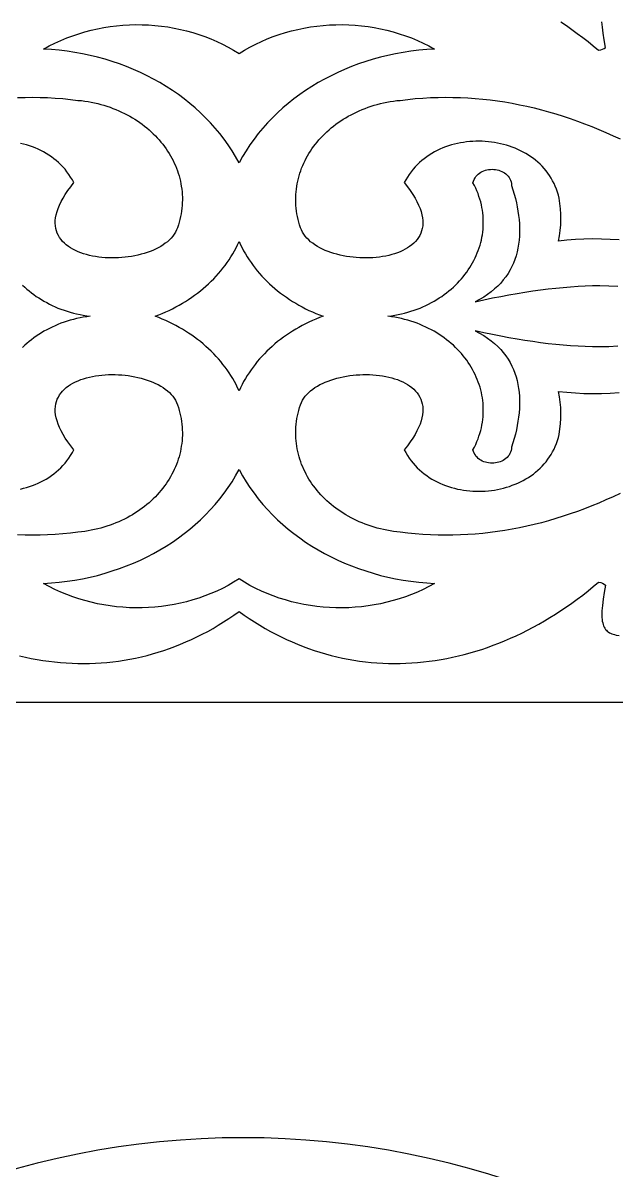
# Model space of a CAD drawing. Extents: x -335 to 335, y -262 to 262.
# Drawn here: x -22.8 to 38.6, y 84.1 to 202.9 of the extents above; entities that cross this region are included whole.
import ezdxf

# ---------------------------------------------------------------- set-up
doc = ezdxf.new("R2010")
doc.units = 0
doc.layers.add('LAYER_1', color=18, linetype='CONTINUOUS')

msp = doc.modelspace()

# ---------------------------------------------------------------- linework, layer by layer
at = {"layer": 'LAYER_1'}
for points in [[(-0.39, 188.38), (-0.75, 189.02), (-1.12, 189.64), (-1.52, 190.24), (-1.95, 190.83), (-2.39, 191.41), (-2.86, 191.97), (-3.34, 192.51), (-3.85, 193.04), (-4.38, 193.56), (-4.93, 194.06), (-5.49, 194.54), (-6.07, 195), (-6.67, 195.45), (-7.29, 195.87), (-7.93, 196.29), (-8.58, 196.68), (-9.24, 197.05), (-9.92, 197.4), (-10.61, 197.74), (-11.32, 198.05), (-12.04, 198.35), (-12.77, 198.62), (-13.52, 198.87), (-14.27, 199.11), (-15.04, 199.32), (-15.82, 199.5), (-16.6, 199.67), (-17.39, 199.81), (-18.2, 199.93), (-19.01, 200.03), (-19.82, 200.1), (-20.65, 200.15), (-20.06, 200.48), (-19.47, 200.78), (-18.86, 201.05), (-18.24, 201.31), (-17.62, 201.54), (-16.99, 201.75), (-16.35, 201.94), (-15.71, 202.11), (-15.06, 202.26), (-14.4, 202.39), (-13.74, 202.49), (-13.08, 202.57), (-12.42, 202.63), (-11.75, 202.67), (-11.09, 202.69), (-10.42, 202.68), (-9.76, 202.65), (-9.1, 202.61), (-8.43, 202.54), (-7.78, 202.45), (-7.12, 202.33), (-6.47, 202.2), (-5.83, 202.05), (-5.19, 201.87), (-4.56, 201.67), (-3.93, 201.45), (-3.32, 201.21), (-2.71, 200.95), (-2.12, 200.67), (-1.53, 200.36), (-0.96, 200.04), (-0.39, 199.69), (0.17, 200.04), (0.74, 200.36), (1.33, 200.67), (1.93, 200.95), (2.53, 201.21), (3.15, 201.45), (3.77, 201.67), (4.4, 201.87), (5.04, 202.05), (5.68, 202.2), (6.33, 202.33), (6.99, 202.45), (7.65, 202.54), (8.31, 202.61), (8.97, 202.65), (9.64, 202.68), (10.3, 202.69), (10.97, 202.67), (11.63, 202.63), (12.3, 202.57), (12.96, 202.49), (13.61, 202.39), (14.27, 202.26), (14.92, 202.11), (15.56, 201.94), (16.2, 201.75), (16.83, 201.54), (17.46, 201.31), (18.07, 201.05), (18.68, 200.78), (19.27, 200.48), (19.86, 200.15), (19.04, 200.1), (18.22, 200.03), (17.41, 199.93), (16.61, 199.81), (15.81, 199.67), (15.03, 199.5), (14.25, 199.32), (13.49, 199.11), (12.73, 198.87), (11.99, 198.62), (11.25, 198.35), (10.53, 198.05), (9.83, 197.74), (9.13, 197.4), (8.45, 197.05), (7.79, 196.68), (7.14, 196.29), (6.5, 195.87), (5.89, 195.45), (5.29, 195), (4.7, 194.54), (4.14, 194.06), (3.59, 193.56), (3.06, 193.04), (2.56, 192.51), (2.07, 191.97), (1.6, 191.41), (1.16, 190.83), (0.74, 190.24), (0.34, 189.64), (-0.04, 189.02)], [(-0.39, 164.77), (-0.54, 165.1), (-0.7, 165.42), (-0.87, 165.73), (-1.05, 166.04), (-1.24, 166.35), (-1.43, 166.65), (-1.63, 166.95), (-1.84, 167.24), (-2.06, 167.52), (-2.29, 167.81), (-2.53, 168.08), (-2.77, 168.35), (-3.02, 168.62), (-3.28, 168.88), (-3.55, 169.14), (-3.82, 169.38), (-4.1, 169.63), (-4.39, 169.87), (-4.68, 170.1), (-4.99, 170.32), (-5.29, 170.54), (-5.61, 170.75), (-5.93, 170.96), (-6.26, 171.16), (-6.59, 171.35), (-6.93, 171.54), (-7.28, 171.72), (-7.63, 171.89), (-7.98, 172.05), (-8.35, 172.21), (-8.71, 172.36), (-9.09, 172.5), (-8.71, 172.64), (-8.35, 172.79), (-7.98, 172.95), (-7.63, 173.11), (-7.28, 173.28), (-6.93, 173.46), (-6.59, 173.65), (-6.26, 173.84), (-5.93, 174.04), (-5.61, 174.25), (-5.29, 174.46), (-4.99, 174.68), (-4.68, 174.9), (-4.39, 175.13), (-4.1, 175.37), (-3.82, 175.62), (-3.55, 175.86), (-3.28, 176.12), (-3.02, 176.38), (-2.77, 176.65), (-2.53, 176.92), (-2.29, 177.19), (-2.06, 177.48), (-1.84, 177.76), (-1.63, 178.05), (-1.43, 178.35), (-1.24, 178.65), (-1.05, 178.96), (-0.87, 179.27), (-0.7, 179.58), (-0.54, 179.9), (-0.39, 180.23), (-0.24, 179.9), (-0.08, 179.58), (0.08, 179.27), (0.26, 178.96), (0.45, 178.65), (0.64, 178.35), (0.85, 178.05), (1.06, 177.76), (1.28, 177.48), (1.5, 177.19), (1.74, 176.92), (1.98, 176.65), (2.24, 176.38), (2.49, 176.12), (2.76, 175.86), (3.03, 175.62), (3.31, 175.37), (3.6, 175.13), (3.9, 174.9), (4.2, 174.68), (4.51, 174.46), (4.82, 174.25), (5.14, 174.04), (5.47, 173.84), (5.8, 173.65), (6.14, 173.46), (6.49, 173.28), (6.84, 173.11), (7.2, 172.95), (7.56, 172.79), (7.93, 172.64), (8.3, 172.5), (7.93, 172.36), (7.56, 172.21), (7.2, 172.05), (6.84, 171.89), (6.49, 171.72), (6.14, 171.54), (5.8, 171.35), (5.47, 171.16), (5.14, 170.96), (4.82, 170.75), (4.51, 170.54), (4.2, 170.32), (3.9, 170.1), (3.6, 169.87), (3.31, 169.63), (3.03, 169.38), (2.76, 169.14), (2.49, 168.88), (2.24, 168.62), (1.98, 168.35), (1.74, 168.08), (1.5, 167.81), (1.28, 167.52), (1.06, 167.24), (0.85, 166.95), (0.64, 166.65), (0.45, 166.35), (0.26, 166.04), (0.08, 165.73), (-0.08, 165.42), (-0.24, 165.1)], [(-0.39, 145.31), (-0.96, 144.96), (-1.53, 144.64), (-2.12, 144.33), (-2.71, 144.05), (-3.32, 143.79), (-3.93, 143.55), (-4.56, 143.33), (-5.19, 143.13), (-5.83, 142.95), (-6.47, 142.8), (-7.12, 142.67), (-7.78, 142.55), (-8.43, 142.46), (-9.1, 142.39), (-9.76, 142.35), (-10.42, 142.32), (-11.09, 142.31), (-11.75, 142.33), (-12.42, 142.37), (-13.08, 142.43), (-13.74, 142.51), (-14.4, 142.61), (-15.06, 142.74), (-15.71, 142.89), (-16.35, 143.06), (-16.99, 143.25), (-17.62, 143.46), (-18.24, 143.69), (-18.86, 143.95), (-19.47, 144.22), (-20.06, 144.52), (-20.65, 144.85), (-19.82, 144.9), (-19.01, 144.97), (-18.2, 145.07), (-17.39, 145.19), (-16.6, 145.33), (-15.82, 145.5), (-15.04, 145.68), (-14.27, 145.89), (-13.52, 146.13), (-12.77, 146.38), (-12.04, 146.65), (-11.32, 146.95), (-10.61, 147.26), (-9.92, 147.6), (-9.24, 147.95), (-8.58, 148.32), (-7.93, 148.71), (-7.29, 149.13), (-6.67, 149.55), (-6.07, 150), (-5.49, 150.46), (-4.93, 150.94), (-4.38, 151.44), (-3.85, 151.96), (-3.34, 152.49), (-2.86, 153.03), (-2.39, 153.59), (-1.95, 154.17), (-1.52, 154.76), (-1.12, 155.36), (-0.75, 155.98), (-0.39, 156.62), (-0.04, 155.98), (0.34, 155.36), (0.74, 154.76), (1.16, 154.17), (1.6, 153.59), (2.07, 153.03), (2.56, 152.49), (3.06, 151.96), (3.59, 151.44), (4.14, 150.94), (4.7, 150.46), (5.29, 150), (5.89, 149.55), (6.5, 149.13), (7.14, 148.71), (7.79, 148.32), (8.45, 147.95), (9.13, 147.6), (9.83, 147.26), (10.53, 146.95), (11.25, 146.65), (11.99, 146.38), (12.73, 146.13), (13.49, 145.89), (14.25, 145.68), (15.03, 145.5), (15.81, 145.33), (16.61, 145.19), (17.41, 145.07), (18.22, 144.97), (19.04, 144.9), (19.86, 144.85), (19.27, 144.52), (18.68, 144.22), (18.07, 143.95), (17.46, 143.69), (16.83, 143.46), (16.2, 143.25), (15.56, 143.06), (14.92, 142.89), (14.27, 142.74), (13.61, 142.61), (12.96, 142.51), (12.3, 142.43), (11.63, 142.37), (10.97, 142.33), (10.3, 142.31), (9.64, 142.32), (8.97, 142.35), (8.31, 142.39), (7.65, 142.46), (6.99, 142.55), (6.33, 142.67), (5.68, 142.8), (5.04, 142.95), (4.4, 143.13), (3.77, 143.33), (3.15, 143.55), (2.53, 143.79), (1.93, 144.05), (1.33, 144.33), (0.74, 144.64), (0.17, 144.96)], [(-205, 132.5), (-205, -132.5), (205, -132.5), (205, 17.66), (87.14, 132.5)]]:
    msp.add_lwpolyline(points, close=True, dxfattribs=at)
for points in [[(32.94, 202.97), (33.5, 202.59), (34.07, 202.19), (34.63, 201.78), (35.19, 201.36), (35.74, 200.93), (36.29, 200.49), (36.84, 200.03), (37.06, 200.07), (37.25, 200.14), (37.42, 200.22), (37.56, 200.32), (37.42, 201.1), (37.3, 201.8), (37.23, 202.43), (37.18, 202.98)], [(-23.32, 195.14), (-22.55, 195.16), (-21.77, 195.17), (-20.99, 195.16), (-20.21, 195.13), (-19.43, 195.09), (-18.65, 195.03), (-17.86, 194.95), (-17.07, 194.85), (-16.72, 194.82), (-16.37, 194.77), (-16.03, 194.72), (-15.69, 194.66), (-15.36, 194.59), (-15.03, 194.51), (-14.7, 194.43), (-14.38, 194.34), (-14.07, 194.24), (-13.75, 194.13), (-13.45, 194.02), (-13.15, 193.9), (-12.85, 193.78), (-12.56, 193.64), (-12.27, 193.5), (-11.99, 193.36), (-11.71, 193.21), (-11.44, 193.05), (-11.18, 192.89), (-10.92, 192.72), (-10.66, 192.55), (-10.42, 192.37), (-10.18, 192.18), (-9.94, 191.99), (-9.71, 191.8), (-9.49, 191.6), (-9.27, 191.39), (-9.06, 191.18), (-8.86, 190.97), (-8.67, 190.75), (-8.48, 190.53), (-8.3, 190.3), (-8.12, 190.07), (-7.95, 189.84), (-7.79, 189.6), (-7.64, 189.36), (-7.49, 189.11), (-7.35, 188.86), (-7.22, 188.61), (-7.1, 188.36), (-6.99, 188.1), (-6.88, 187.84), (-6.78, 187.57), (-6.69, 187.31), (-6.61, 187.04), (-6.54, 186.77), (-6.47, 186.5), (-6.41, 186.22), (-6.37, 185.95), (-6.33, 185.67), (-6.3, 185.39), (-6.28, 185.11), (-6.26, 184.82), (-6.26, 184.54), (-6.27, 184.25), (-6.28, 183.97), (-6.31, 183.68), (-6.34, 183.39), (-6.39, 183.1), (-6.44, 182.81), (-6.51, 182.53), (-6.58, 182.24), (-6.67, 181.95), (-6.77, 181.66), (-6.86, 181.43), (-6.97, 181.2), (-7.1, 180.99), (-7.25, 180.78), (-7.42, 180.59), (-7.61, 180.4), (-7.81, 180.22), (-8.03, 180.05), (-8.26, 179.88), (-8.5, 179.73), (-8.76, 179.58), (-9.03, 179.45), (-9.31, 179.32), (-9.61, 179.21), (-9.91, 179.1), (-10.22, 179), (-10.53, 178.91), (-10.86, 178.83), (-11.18, 178.76), (-11.52, 178.7), (-11.86, 178.65), (-12.2, 178.61), (-12.54, 178.57), (-12.88, 178.55), (-13.23, 178.54), (-13.57, 178.54), (-13.91, 178.54), (-14.25, 178.56), (-14.59, 178.59), (-14.92, 178.62), (-15.25, 178.67), (-15.57, 178.73), (-15.89, 178.8), (-16.2, 178.88), (-16.49, 178.97), (-16.78, 179.06), (-17.06, 179.17), (-17.33, 179.29), (-17.59, 179.43), (-17.83, 179.57), (-18.06, 179.72), (-18.28, 179.88), (-18.48, 180.06), (-18.66, 180.24), (-18.82, 180.44), (-18.97, 180.64), (-19.1, 180.86), (-19.21, 181.09), (-19.29, 181.33), (-19.36, 181.58), (-19.4, 181.85), (-19.42, 182.12), (-19.42, 182.41), (-19.39, 182.7), (-19.33, 183.01), (-19.24, 183.33), (-19.13, 183.67), (-18.99, 184.01), (-18.82, 184.37), (-18.62, 184.74), (-18.39, 185.11), (-18.12, 185.51), (-17.82, 185.91), (-17.49, 186.33), (-17.65, 186.62), (-17.83, 186.91), (-18.01, 187.19), (-18.21, 187.45), (-18.41, 187.71), (-18.63, 187.95), (-18.85, 188.18), (-19.08, 188.4), (-19.32, 188.61), (-19.57, 188.81), (-19.82, 189), (-20.09, 189.18), (-20.36, 189.35), (-20.63, 189.51), (-20.91, 189.65), (-21.2, 189.79), (-21.49, 189.92), (-21.79, 190.03), (-22.09, 190.14), (-22.39, 190.23), (-22.7, 190.31), (-23.01, 190.39)], [(38.97, 180.41), (38.05, 180.46), (37.13, 180.49), (36.22, 180.5), (35.32, 180.48), (34.44, 180.44), (33.56, 180.37), (32.7, 180.28), (32.8, 180.83), (32.87, 181.39), (32.91, 181.95), (32.93, 182.5), (32.92, 183.06), (32.89, 183.62), (32.83, 184.17), (32.74, 184.73), (32.67, 185.05), (32.57, 185.36), (32.47, 185.67), (32.35, 185.97), (32.22, 186.25), (32.08, 186.53), (31.93, 186.8), (31.76, 187.06), (31.58, 187.31), (31.4, 187.56), (31.2, 187.79), (30.99, 188.02), (30.78, 188.23), (30.55, 188.44), (30.32, 188.64), (30.08, 188.83), (29.83, 189.01), (29.57, 189.18), (29.3, 189.34), (29.03, 189.49), (28.76, 189.63), (28.47, 189.77), (28.19, 189.89), (27.89, 190), (27.6, 190.11), (27.29, 190.2), (26.99, 190.29), (26.68, 190.36), (26.37, 190.43), (26.05, 190.49), (25.74, 190.53), (25.42, 190.57), (25.1, 190.6), (24.78, 190.61), (24.46, 190.62), (24.13, 190.62), (23.81, 190.6), (23.49, 190.58), (23.17, 190.55), (22.86, 190.5), (22.54, 190.45), (22.23, 190.39), (21.91, 190.31), (21.61, 190.23), (21.3, 190.14), (21, 190.03), (20.7, 189.92), (20.41, 189.79), (20.13, 189.65), (19.84, 189.51), (19.57, 189.35), (19.3, 189.18), (19.04, 189), (18.78, 188.81), (18.53, 188.61), (18.29, 188.4), (18.06, 188.18), (17.84, 187.95), (17.62, 187.71), (17.42, 187.45), (17.22, 187.19), (17.04, 186.91), (16.87, 186.62), (16.7, 186.33), (17.04, 185.91), (17.33, 185.51), (17.6, 185.11), (17.83, 184.74), (18.03, 184.37), (18.2, 184.01), (18.35, 183.67), (18.46, 183.33), (18.54, 183.01), (18.6, 182.7), (18.63, 182.41), (18.63, 182.12), (18.62, 181.85), (18.57, 181.58), (18.51, 181.33), (18.42, 181.09), (18.31, 180.86), (18.18, 180.64), (18.04, 180.44), (17.87, 180.24), (17.69, 180.06), (17.49, 179.88), (17.27, 179.72), (17.04, 179.57), (16.8, 179.43), (16.55, 179.29), (16.28, 179.17), (16, 179.06), (15.71, 178.97), (15.41, 178.88), (15.1, 178.8), (14.79, 178.73), (14.46, 178.67), (14.14, 178.62), (13.8, 178.59), (13.47, 178.56), (13.13, 178.54), (12.78, 178.54), (12.44, 178.54), (12.1, 178.55), (11.75, 178.57), (11.41, 178.61), (11.07, 178.65), (10.73, 178.7), (10.4, 178.76), (10.07, 178.83), (9.74, 178.91), (9.43, 179), (9.12, 179.1), (8.82, 179.21), (8.53, 179.32), (8.25, 179.45), (7.97, 179.58), (7.72, 179.73), (7.47, 179.88), (7.24, 180.05), (7.02, 180.22), (6.82, 180.4), (6.63, 180.59), (6.46, 180.78), (6.31, 180.99), (6.18, 181.2), (6.07, 181.43), (5.98, 181.66), (5.88, 181.95), (5.8, 182.24), (5.72, 182.53), (5.66, 182.81), (5.6, 183.1), (5.56, 183.39), (5.52, 183.68), (5.5, 183.97), (5.48, 184.25), (5.47, 184.54), (5.48, 184.82), (5.49, 185.11), (5.51, 185.39), (5.54, 185.67), (5.58, 185.95), (5.63, 186.22), (5.68, 186.5), (5.75, 186.77), (5.82, 187.04), (5.9, 187.31), (5.99, 187.57), (6.09, 187.84), (6.2, 188.1), (6.31, 188.36), (6.44, 188.61), (6.57, 188.86), (6.71, 189.11), (6.85, 189.36), (7, 189.6), (7.16, 189.84), (7.33, 190.07), (7.51, 190.3), (7.69, 190.53), (7.88, 190.75), (8.07, 190.97), (8.28, 191.18), (8.49, 191.39), (8.7, 191.6), (8.93, 191.8), (9.15, 191.99), (9.39, 192.18), (9.63, 192.37), (9.88, 192.55), (10.13, 192.72), (10.39, 192.89), (10.65, 193.05), (10.92, 193.21), (11.2, 193.36), (11.48, 193.5), (11.77, 193.64), (12.06, 193.78), (12.36, 193.9), (12.66, 194.02), (12.97, 194.13), (13.28, 194.24), (13.59, 194.34), (13.92, 194.43), (14.24, 194.51), (14.57, 194.59), (14.91, 194.66), (15.24, 194.72), (15.59, 194.77), (15.93, 194.82), (16.28, 194.85), (17.07, 194.95), (17.86, 195.03), (18.64, 195.09), (19.43, 195.13), (20.21, 195.16), (20.98, 195.17), (21.76, 195.16), (22.53, 195.14), (23.31, 195.1), (24.07, 195.05), (24.84, 194.98), (25.61, 194.9), (26.37, 194.79), (27.13, 194.68), (27.89, 194.55), (28.65, 194.4), (29.4, 194.24), (30.16, 194.06), (30.91, 193.87), (31.66, 193.67), (32.41, 193.45), (33.16, 193.21), (33.9, 192.97), (34.64, 192.71), (35.39, 192.43), (36.13, 192.14), (36.87, 191.84), (37.6, 191.52), (38.34, 191.19), (39.07, 190.85)], [(38.84, 169.4), (37.9, 169.35), (36.97, 169.32), (36.22, 169.33), (35.46, 169.36), (34.71, 169.4), (33.94, 169.44), (33.18, 169.51), (32.4, 169.58), (31.62, 169.66), (30.83, 169.76), (30.03, 169.87), (29.21, 170), (28.39, 170.13), (27.55, 170.28), (26.71, 170.44), (25.84, 170.61), (24.96, 170.8), (24.07, 171), (24.52, 170.76), (24.95, 170.51), (25.35, 170.24), (25.72, 169.96), (26.07, 169.67), (26.4, 169.37), (26.7, 169.06), (26.97, 168.74), (27.23, 168.41), (27.46, 168.06), (27.67, 167.71), (27.86, 167.35), (28.02, 166.99), (28.17, 166.61), (28.29, 166.23), (28.4, 165.84), (28.49, 165.44), (28.55, 165.03), (28.6, 164.63), (28.64, 164.21), (28.65, 163.79), (28.65, 163.37), (28.63, 162.94), (28.6, 162.5), (28.55, 162.07), (28.49, 161.63), (28.41, 161.19), (28.32, 160.75), (28.22, 160.3), (28.1, 159.85), (27.97, 159.41), (27.83, 158.96), (27.82, 158.77), (27.78, 158.6), (27.73, 158.43), (27.66, 158.28), (27.58, 158.13), (27.48, 158), (27.37, 157.88), (27.24, 157.77), (27.11, 157.67), (26.97, 157.58), (26.82, 157.51), (26.66, 157.44), (26.49, 157.39), (26.33, 157.35), (26.15, 157.32), (25.98, 157.3), (25.8, 157.29), (25.63, 157.3), (25.45, 157.32), (25.28, 157.35), (25.11, 157.39), (24.95, 157.44), (24.79, 157.51), (24.64, 157.59), (24.5, 157.68), (24.37, 157.79), (24.25, 157.9), (24.14, 158.03), (24.04, 158.18), (23.95, 158.33), (23.89, 158.5), (23.83, 158.68), (23.98, 158.96), (24.11, 159.24), (24.24, 159.53), (24.35, 159.81), (24.45, 160.09), (24.54, 160.38), (24.63, 160.66), (24.7, 160.95), (24.76, 161.23), (24.81, 161.52), (24.84, 161.8), (24.87, 162.09), (24.89, 162.37), (24.9, 162.65), (24.9, 162.94), (24.89, 163.22), (24.87, 163.5), (24.84, 163.78), (24.81, 164.06), (24.76, 164.33), (24.7, 164.61), (24.64, 164.88), (24.56, 165.15), (24.48, 165.42), (24.38, 165.69), (24.28, 165.95), (24.17, 166.21), (24.06, 166.47), (23.93, 166.72), (23.79, 166.98), (23.65, 167.22), (23.5, 167.47), (23.34, 167.71), (23.18, 167.95), (23, 168.18), (22.82, 168.41), (22.63, 168.63), (22.43, 168.85), (22.23, 169.07), (22.02, 169.28), (21.8, 169.49), (21.57, 169.69), (21.34, 169.88), (21.1, 170.07), (20.85, 170.26), (20.6, 170.44), (20.34, 170.61), (20.07, 170.78), (19.8, 170.94), (19.52, 171.09), (19.24, 171.24), (18.95, 171.38), (18.65, 171.52), (18.35, 171.65), (18.04, 171.77), (17.73, 171.88), (17.41, 171.98), (17.08, 172.08), (16.75, 172.17), (16.42, 172.25), (16.08, 172.33), (15.73, 172.39), (15.38, 172.45), (15.03, 172.5), (15.38, 172.55), (15.73, 172.61), (16.08, 172.67), (16.42, 172.75), (16.75, 172.83), (17.08, 172.92), (17.41, 173.02), (17.73, 173.12), (18.04, 173.23), (18.35, 173.35), (18.65, 173.48), (18.95, 173.62), (19.24, 173.76), (19.52, 173.91), (19.8, 174.06), (20.07, 174.22), (20.34, 174.39), (20.6, 174.56), (20.85, 174.74), (21.1, 174.93), (21.34, 175.12), (21.57, 175.31), (21.8, 175.51), (22.02, 175.72), (22.23, 175.93), (22.43, 176.15), (22.63, 176.37), (22.82, 176.59), (23, 176.82), (23.18, 177.05), (23.34, 177.29), (23.5, 177.53), (23.65, 177.78), (23.79, 178.02), (23.93, 178.28), (24.06, 178.53), (24.17, 178.79), (24.28, 179.05), (24.38, 179.31), (24.48, 179.58), (24.56, 179.85), (24.64, 180.12), (24.7, 180.39), (24.76, 180.67), (24.81, 180.94), (24.84, 181.22), (24.87, 181.5), (24.89, 181.78), (24.9, 182.06), (24.9, 182.35), (24.89, 182.63), (24.87, 182.91), (24.84, 183.2), (24.81, 183.48), (24.76, 183.77), (24.7, 184.05), (24.63, 184.34), (24.54, 184.62), (24.45, 184.91), (24.35, 185.19), (24.24, 185.47), (24.11, 185.76), (23.98, 186.04), (23.83, 186.32), (23.89, 186.5), (23.95, 186.67), (24.04, 186.82), (24.14, 186.97), (24.25, 187.1), (24.37, 187.21), (24.5, 187.32), (24.64, 187.41), (24.79, 187.49), (24.95, 187.56), (25.11, 187.61), (25.28, 187.65), (25.45, 187.68), (25.63, 187.7), (25.8, 187.71), (25.98, 187.7), (26.15, 187.68), (26.33, 187.65), (26.49, 187.61), (26.66, 187.56), (26.82, 187.49), (26.97, 187.42), (27.11, 187.33), (27.24, 187.23), (27.37, 187.12), (27.48, 187), (27.58, 186.87), (27.66, 186.72), (27.73, 186.57), (27.78, 186.4), (27.82, 186.23), (27.83, 186.04), (27.97, 185.59), (28.1, 185.15), (28.22, 184.7), (28.32, 184.25), (28.41, 183.81), (28.49, 183.37), (28.55, 182.93), (28.6, 182.5), (28.63, 182.06), (28.65, 181.63), (28.65, 181.21), (28.64, 180.79), (28.6, 180.37), (28.55, 179.97), (28.49, 179.56), (28.4, 179.16), (28.29, 178.77), (28.17, 178.39), (28.02, 178.01), (27.86, 177.65), (27.67, 177.29), (27.46, 176.94), (27.23, 176.59), (26.97, 176.26), (26.7, 175.94), (26.4, 175.63), (26.07, 175.33), (25.72, 175.04), (25.35, 174.76), (24.95, 174.49), (24.52, 174.24), (24.07, 174), (24.96, 174.2), (25.84, 174.39), (26.71, 174.56), (27.55, 174.72), (28.39, 174.87), (29.21, 175), (30.03, 175.13), (30.83, 175.24), (31.62, 175.34), (32.4, 175.42), (33.18, 175.49), (33.94, 175.56), (34.71, 175.6), (35.46, 175.64), (36.22, 175.67), (36.97, 175.68), (37.9, 175.65), (38.84, 175.6)], [(-22.8, 175.72), (-22.58, 175.51), (-22.36, 175.31), (-22.13, 175.12), (-21.89, 174.93), (-21.64, 174.74), (-21.39, 174.56), (-21.13, 174.39), (-20.86, 174.22), (-20.59, 174.06), (-20.31, 173.91), (-20.03, 173.76), (-19.74, 173.62), (-19.44, 173.48), (-19.14, 173.35), (-18.83, 173.23), (-18.51, 173.12), (-18.2, 173.02), (-17.87, 172.92), (-17.54, 172.83), (-17.21, 172.75), (-16.86, 172.67), (-16.52, 172.61), (-16.17, 172.55), (-15.81, 172.5), (-16.17, 172.45), (-16.52, 172.39), (-16.86, 172.33), (-17.21, 172.25), (-17.54, 172.17), (-17.87, 172.08), (-18.2, 171.98), (-18.51, 171.88), (-18.83, 171.77), (-19.14, 171.65), (-19.44, 171.52), (-19.74, 171.38), (-20.03, 171.24), (-20.31, 171.09), (-20.59, 170.94), (-20.86, 170.78), (-21.13, 170.61), (-21.39, 170.44), (-21.64, 170.26), (-21.89, 170.07), (-22.13, 169.88), (-22.36, 169.69), (-22.58, 169.49), (-22.8, 169.28)], [(-23.01, 154.61), (-22.7, 154.69), (-22.39, 154.77), (-22.09, 154.86), (-21.79, 154.97), (-21.49, 155.08), (-21.2, 155.21), (-20.91, 155.35), (-20.63, 155.49), (-20.36, 155.65), (-20.09, 155.82), (-19.82, 156), (-19.57, 156.19), (-19.32, 156.39), (-19.08, 156.6), (-18.85, 156.82), (-18.63, 157.05), (-18.41, 157.29), (-18.21, 157.55), (-18.01, 157.81), (-17.83, 158.09), (-17.65, 158.38), (-17.49, 158.67), (-17.82, 159.09), (-18.12, 159.49), (-18.39, 159.89), (-18.62, 160.26), (-18.82, 160.63), (-18.99, 160.99), (-19.13, 161.33), (-19.24, 161.67), (-19.33, 161.99), (-19.39, 162.3), (-19.42, 162.59), (-19.42, 162.88), (-19.4, 163.15), (-19.36, 163.42), (-19.29, 163.67), (-19.21, 163.91), (-19.1, 164.14), (-18.97, 164.36), (-18.82, 164.56), (-18.66, 164.76), (-18.48, 164.94), (-18.28, 165.12), (-18.06, 165.28), (-17.83, 165.43), (-17.59, 165.57), (-17.33, 165.71), (-17.06, 165.83), (-16.78, 165.94), (-16.49, 166.03), (-16.2, 166.12), (-15.89, 166.2), (-15.57, 166.27), (-15.25, 166.33), (-14.92, 166.38), (-14.59, 166.41), (-14.25, 166.44), (-13.91, 166.46), (-13.57, 166.46), (-13.23, 166.46), (-12.88, 166.45), (-12.54, 166.43), (-12.2, 166.39), (-11.86, 166.35), (-11.52, 166.3), (-11.18, 166.24), (-10.86, 166.17), (-10.53, 166.09), (-10.22, 166), (-9.91, 165.9), (-9.61, 165.79), (-9.31, 165.68), (-9.03, 165.55), (-8.76, 165.42), (-8.5, 165.27), (-8.26, 165.12), (-8.03, 164.95), (-7.81, 164.78), (-7.61, 164.6), (-7.42, 164.41), (-7.25, 164.22), (-7.1, 164.01), (-6.97, 163.8), (-6.86, 163.57), (-6.77, 163.34), (-6.67, 163.05), (-6.58, 162.76), (-6.51, 162.47), (-6.44, 162.19), (-6.39, 161.9), (-6.34, 161.61), (-6.31, 161.32), (-6.28, 161.03), (-6.27, 160.75), (-6.26, 160.46), (-6.26, 160.18), (-6.28, 159.89), (-6.3, 159.61), (-6.33, 159.33), (-6.37, 159.05), (-6.41, 158.78), (-6.47, 158.5), (-6.54, 158.23), (-6.61, 157.96), (-6.69, 157.69), (-6.78, 157.43), (-6.88, 157.16), (-6.99, 156.9), (-7.1, 156.64), (-7.22, 156.39), (-7.35, 156.14), (-7.49, 155.89), (-7.64, 155.64), (-7.79, 155.4), (-7.95, 155.16), (-8.12, 154.93), (-8.3, 154.7), (-8.48, 154.47), (-8.67, 154.25), (-8.86, 154.03), (-9.06, 153.82), (-9.27, 153.61), (-9.49, 153.4), (-9.71, 153.2), (-9.94, 153.01), (-10.18, 152.82), (-10.42, 152.63), (-10.66, 152.45), (-10.92, 152.28), (-11.18, 152.11), (-11.44, 151.95), (-11.71, 151.79), (-11.99, 151.64), (-12.27, 151.5), (-12.56, 151.36), (-12.85, 151.22), (-13.15, 151.1), (-13.45, 150.98), (-13.75, 150.87), (-14.07, 150.76), (-14.38, 150.66), (-14.7, 150.57), (-15.03, 150.49), (-15.36, 150.41), (-15.69, 150.34), (-16.03, 150.28), (-16.37, 150.23), (-16.72, 150.18), (-17.07, 150.15), (-17.86, 150.05), (-18.65, 149.97), (-19.43, 149.91), (-20.21, 149.87), (-20.99, 149.84), (-21.77, 149.83), (-22.55, 149.84), (-23.32, 149.86)], [(39.07, 154.15), (38.34, 153.81), (37.6, 153.48), (36.87, 153.16), (36.13, 152.86), (35.39, 152.57), (34.64, 152.29), (33.9, 152.03), (33.16, 151.79), (32.41, 151.55), (31.66, 151.33), (30.91, 151.13), (30.16, 150.94), (29.4, 150.76), (28.65, 150.6), (27.89, 150.45), (27.13, 150.32), (26.37, 150.21), (25.61, 150.1), (24.84, 150.02), (24.07, 149.95), (23.31, 149.9), (22.53, 149.86), (21.76, 149.84), (20.98, 149.83), (20.21, 149.84), (19.43, 149.87), (18.64, 149.91), (17.86, 149.97), (17.07, 150.05), (16.28, 150.15), (15.93, 150.18), (15.59, 150.23), (15.24, 150.28), (14.91, 150.34), (14.57, 150.41), (14.24, 150.49), (13.92, 150.57), (13.59, 150.66), (13.28, 150.76), (12.97, 150.87), (12.66, 150.98), (12.36, 151.1), (12.06, 151.22), (11.77, 151.36), (11.48, 151.5), (11.2, 151.64), (10.92, 151.79), (10.65, 151.95), (10.39, 152.11), (10.13, 152.28), (9.88, 152.45), (9.63, 152.63), (9.39, 152.82), (9.15, 153.01), (8.93, 153.2), (8.7, 153.4), (8.49, 153.61), (8.28, 153.82), (8.07, 154.03), (7.88, 154.25), (7.69, 154.47), (7.51, 154.7), (7.33, 154.93), (7.16, 155.16), (7, 155.4), (6.85, 155.64), (6.71, 155.89), (6.57, 156.14), (6.44, 156.39), (6.31, 156.64), (6.2, 156.9), (6.09, 157.16), (5.99, 157.43), (5.9, 157.69), (5.82, 157.96), (5.75, 158.23), (5.68, 158.5), (5.63, 158.78), (5.58, 159.05), (5.54, 159.33), (5.51, 159.61), (5.49, 159.89), (5.48, 160.18), (5.47, 160.46), (5.48, 160.75), (5.5, 161.03), (5.52, 161.32), (5.56, 161.61), (5.6, 161.9), (5.66, 162.19), (5.72, 162.47), (5.8, 162.76), (5.88, 163.05), (5.98, 163.34), (6.07, 163.57), (6.18, 163.8), (6.31, 164.01), (6.46, 164.22), (6.63, 164.41), (6.82, 164.6), (7.02, 164.78), (7.24, 164.95), (7.47, 165.12), (7.72, 165.27), (7.97, 165.42), (8.25, 165.55), (8.53, 165.68), (8.82, 165.79), (9.12, 165.9), (9.43, 166), (9.74, 166.09), (10.07, 166.17), (10.4, 166.24), (10.73, 166.3), (11.07, 166.35), (11.41, 166.39), (11.75, 166.43), (12.1, 166.45), (12.44, 166.46), (12.78, 166.46), (13.13, 166.46), (13.47, 166.44), (13.8, 166.41), (14.14, 166.38), (14.46, 166.33), (14.79, 166.27), (15.1, 166.2), (15.41, 166.12), (15.71, 166.03), (16, 165.94), (16.28, 165.83), (16.55, 165.71), (16.8, 165.57), (17.04, 165.43), (17.27, 165.28), (17.49, 165.12), (17.69, 164.94), (17.87, 164.76), (18.04, 164.56), (18.18, 164.36), (18.31, 164.14), (18.42, 163.91), (18.51, 163.67), (18.57, 163.42), (18.62, 163.15), (18.63, 162.88), (18.63, 162.59), (18.6, 162.3), (18.54, 161.99), (18.46, 161.67), (18.35, 161.33), (18.2, 160.99), (18.03, 160.63), (17.83, 160.26), (17.6, 159.89), (17.33, 159.49), (17.04, 159.09), (16.7, 158.67), (16.87, 158.38), (17.04, 158.09), (17.22, 157.81), (17.42, 157.55), (17.62, 157.29), (17.84, 157.05), (18.06, 156.82), (18.29, 156.6), (18.53, 156.39), (18.78, 156.19), (19.04, 156), (19.3, 155.82), (19.57, 155.65), (19.84, 155.49), (20.13, 155.35), (20.41, 155.21), (20.7, 155.08), (21, 154.97), (21.3, 154.86), (21.61, 154.77), (21.91, 154.69), (22.23, 154.61), (22.54, 154.55), (22.86, 154.5), (23.17, 154.45), (23.49, 154.42), (23.81, 154.4), (24.13, 154.38), (24.46, 154.38), (24.78, 154.39), (25.1, 154.4), (25.42, 154.43), (25.74, 154.47), (26.05, 154.51), (26.37, 154.57), (26.68, 154.64), (26.99, 154.71), (27.29, 154.8), (27.6, 154.89), (27.89, 155), (28.19, 155.11), (28.47, 155.23), (28.76, 155.37), (29.03, 155.51), (29.3, 155.66), (29.57, 155.82), (29.83, 155.99), (30.08, 156.17), (30.32, 156.36), (30.55, 156.56), (30.78, 156.77), (30.99, 156.98), (31.2, 157.21), (31.4, 157.44), (31.58, 157.69), (31.76, 157.94), (31.93, 158.2), (32.08, 158.47), (32.22, 158.75), (32.35, 159.03), (32.47, 159.33), (32.57, 159.64), (32.67, 159.95), (32.74, 160.27), (32.83, 160.83), (32.89, 161.38), (32.92, 161.94), (32.93, 162.5), (32.91, 163.05), (32.87, 163.61), (32.8, 164.17), (32.7, 164.72), (33.56, 164.63), (34.44, 164.56), (35.32, 164.52), (36.22, 164.5), (37.13, 164.51), (38.05, 164.54), (38.97, 164.59)], [(-23.11, 137.34), (-22.51, 137.2), (-21.91, 137.08), (-21.3, 136.97), (-20.7, 136.87), (-20.09, 136.78), (-19.49, 136.71), (-18.89, 136.65), (-18.28, 136.61), (-17.68, 136.58), (-17.07, 136.56), (-16.47, 136.55), (-15.87, 136.56), (-15.27, 136.58), (-14.67, 136.62), (-14.07, 136.67), (-13.47, 136.73), (-12.88, 136.8), (-12.28, 136.89), (-11.69, 137), (-11.1, 137.11), (-10.51, 137.24), (-9.92, 137.39), (-9.34, 137.54), (-8.76, 137.71), (-8.18, 137.9), (-7.6, 138.1), (-7.03, 138.31), (-6.45, 138.54), (-5.89, 138.78), (-5.32, 139.03), (-4.76, 139.3), (-4.2, 139.58), (-3.64, 139.88), (-3.09, 140.19), (-2.54, 140.51), (-2, 140.85), (-1.46, 141.21), (-0.93, 141.57), (-0.39, 141.95), (0.14, 141.57), (0.67, 141.21), (1.21, 140.85), (1.76, 140.51), (2.3, 140.19), (2.86, 139.88), (3.41, 139.58), (3.97, 139.3), (4.53, 139.03), (5.1, 138.78), (5.67, 138.54), (6.24, 138.31), (6.81, 138.1), (7.39, 137.9), (7.97, 137.71), (8.55, 137.54), (9.14, 137.39), (9.72, 137.24), (10.31, 137.11), (10.9, 137), (11.5, 136.89), (12.09, 136.8), (12.69, 136.73), (13.28, 136.67), (13.88, 136.62), (14.48, 136.58), (15.08, 136.56), (15.68, 136.55), (16.29, 136.56), (16.89, 136.58), (17.49, 136.61), (18.1, 136.65), (18.7, 136.71), (19.31, 136.78), (19.91, 136.87), (20.52, 136.97), (21.12, 137.08), (21.72, 137.2), (22.33, 137.34), (22.93, 137.49), (23.53, 137.65), (24.13, 137.83), (24.73, 138.02), (25.33, 138.22), (25.92, 138.44), (26.52, 138.67), (27.11, 138.91), (27.71, 139.17), (28.3, 139.43), (28.89, 139.71), (29.47, 140.01), (30.06, 140.31), (30.64, 140.63), (31.22, 140.96), (31.79, 141.31), (32.37, 141.66), (32.94, 142.03), (33.5, 142.41), (34.07, 142.81), (34.63, 143.22), (35.19, 143.64), (35.74, 144.07), (36.29, 144.51), (36.84, 144.97), (37.06, 144.93), (37.25, 144.86), (37.42, 144.78), (37.56, 144.68), (37.42, 143.9), (37.3, 143.2), (37.23, 142.57), (37.18, 142.02), (37.17, 141.77), (37.17, 141.54), (37.18, 141.32), (37.2, 141.12), (37.22, 140.93), (37.26, 140.76), (37.3, 140.6), (37.35, 140.45), (37.41, 140.32), (37.48, 140.2), (37.55, 140.09), (37.64, 139.99), (37.73, 139.9), (37.84, 139.82), (37.95, 139.74), (38.07, 139.68), (38.2, 139.63), (38.33, 139.58), (38.48, 139.54), (38.64, 139.5), (38.97, 139.45)]]:
    msp.add_lwpolyline(points, dxfattribs=at)
msp.add_lwpolyline([(0.03, 87.47, 0.414214), (-87.47, -0.03, 0.414214), (0.03, -87.53, 0.414214), (87.53, -0.03, 0.414214)], format="xyb", close=True, dxfattribs=at)

doc.saveas('drawing.dxf')
